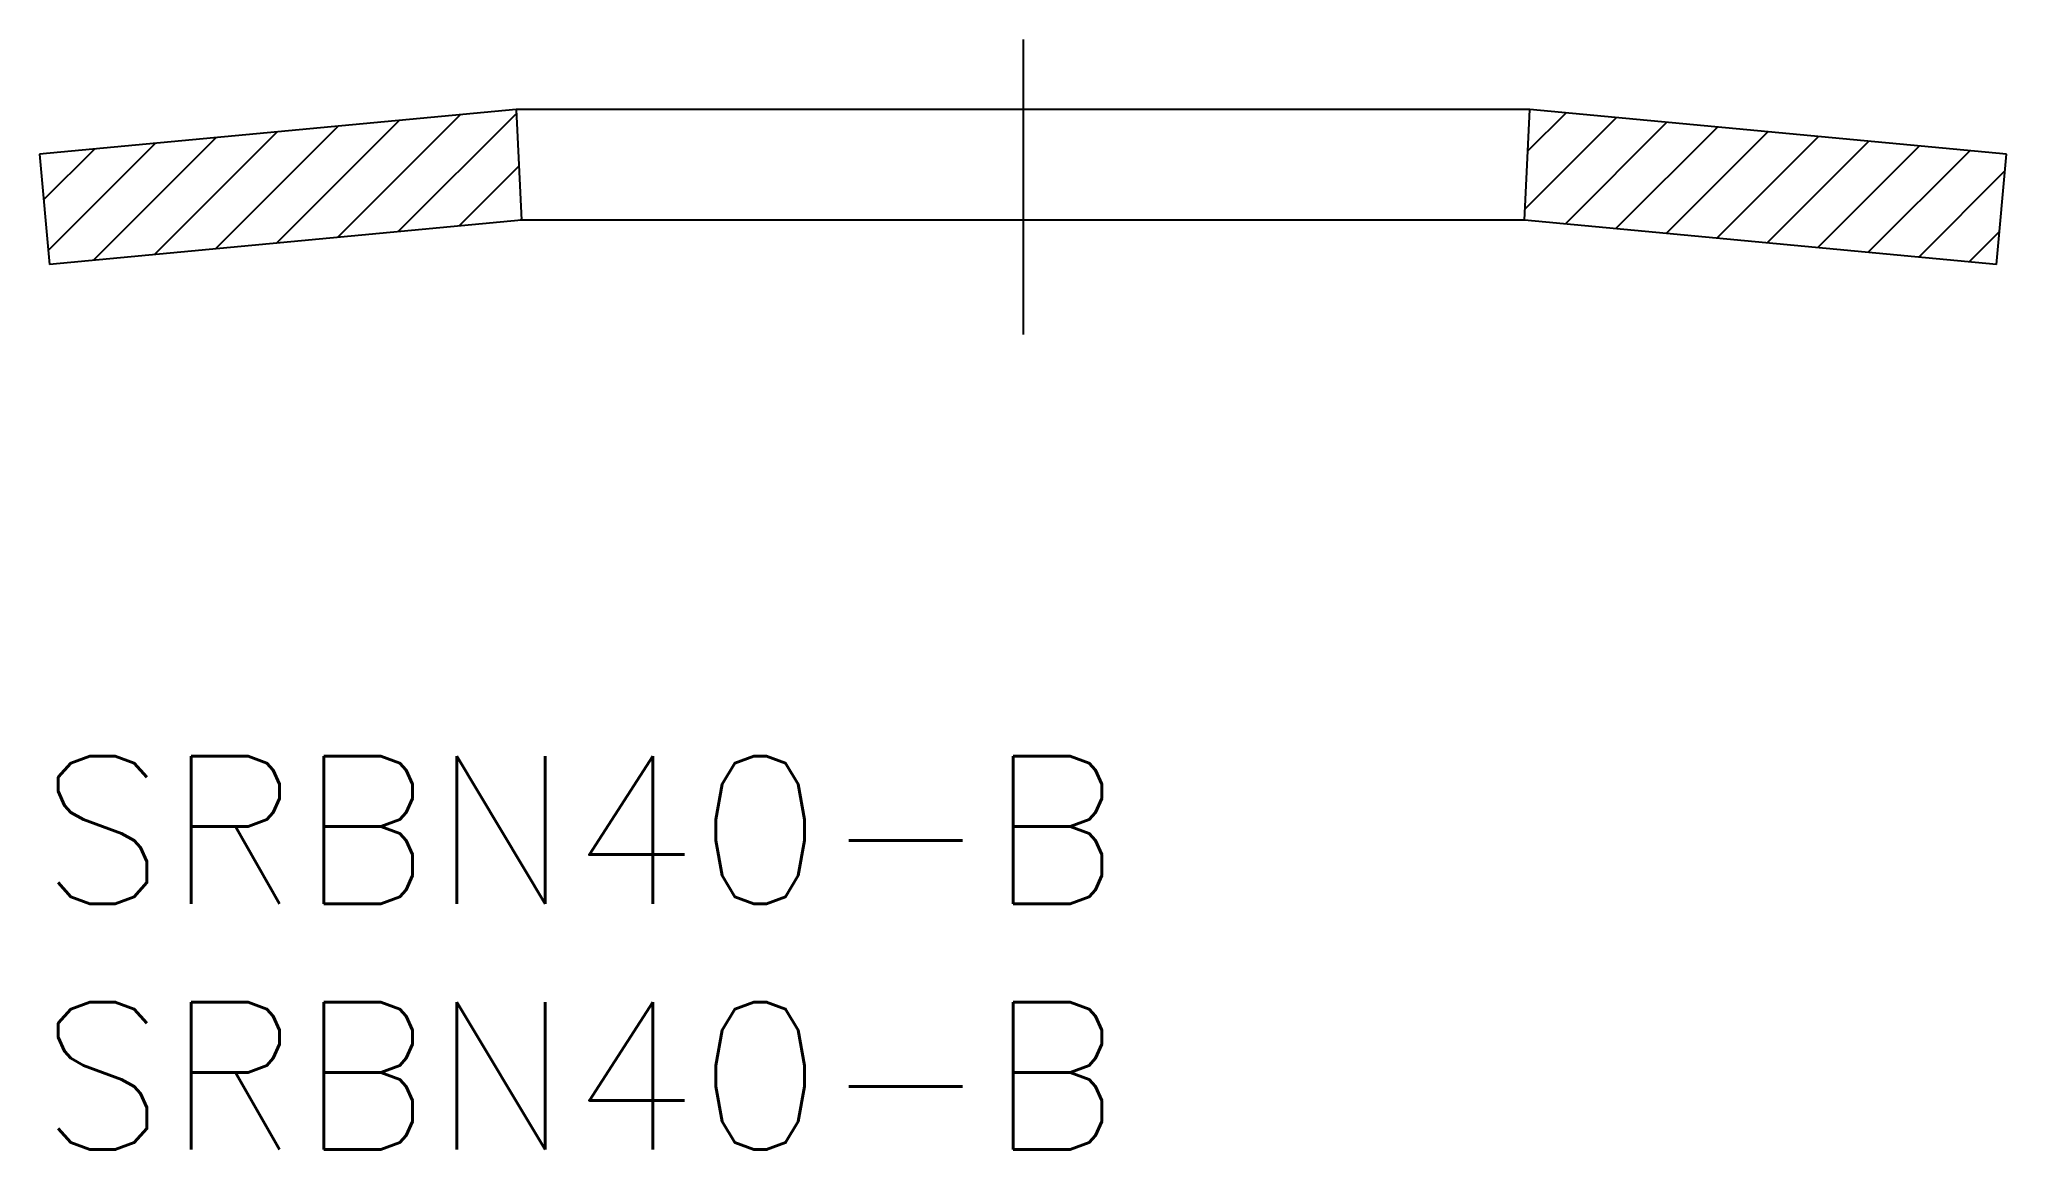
# Model space of a CAD drawing. Extents: x 0 to 40, y -8 to 14.6.
import ezdxf

# ---------------------------------------------------------------- set-up
doc = ezdxf.new("R2010")
doc.units = 0
doc.header["$LTSCALE"] = 0.5
doc.linetypes.add('CENTER', pattern=[50.8, 31.75, -6.35, 6.35, -6.35])
for name, color, linetype in [('MSM_CENTER', 1, 'CENTER'), ('MSM_CONTINUOUS', 7, 'CONTINUOUS'), ('MSM_NARROW', 5, 'CONTINUOUS'), ('MSM_PART_NUMBER', 7, 'CONTINUOUS')]:
    doc.layers.add(name, color=color, linetype=linetype)
doc.styles.get("Standard").update_dxf_attribs({"font": 'txt.shx', "height": 3, "bigfont": 'bigfont.shx'})

# ---------------------------------------------------------------- blocks, each defined once
blk = doc.blocks.new('*X18')
at = {"layer": 'MSM_NARROW', "linetype": 'CONTINUOUS'}
for p, q in [((30.211, 11.128), (32.068, 12.985)), ((30.266, 12.305), (31.041, 13.081)), ((31.028, 10.822), (33.094, 12.888)), ((32.054, 10.726), (34.12, 12.792)), ((33.08, 10.63), (35.146, 12.696)), ((34.107, 10.533), (36.173, 12.599)), ((35.133, 10.437), (37.199, 12.503)), ((36.159, 10.341), (38.225, 12.407)), ((37.185, 10.245), (39.251, 12.311)), ((38.212, 10.148), (39.969, 11.905)), ((39.238, 10.052), (39.853, 10.668))]:
    blk.add_line(p, q, dxfattribs=at)
blk = doc.blocks.new('*X19')
at = {"layer": 'MSM_NARROW', "linetype": 'CONTINUOUS'}
for p, q in [((3.581, 10.316), (6.075, 12.81)), ((4.82, 10.433), (7.314, 12.927)), ((6.059, 10.549), (8.553, 13.043)), ((7.298, 10.665), (9.699, 13.066)), ((0.182, 10.285), (2.359, 12.462)), ((1.104, 10.084), (3.598, 12.578)), ((2.342, 10.2), (4.836, 12.694)), ((0.087, 11.312), (1.12, 12.345)), ((8.536, 10.781), (9.749, 11.994)), ((9.775, 10.898), (9.799, 10.922))]:
    blk.add_line(p, q, dxfattribs=at)

msp = doc.modelspace()

# ---------------------------------------------------------------- linework, layer by layer
at = {"layer": 'MSM_CENTER'}
msp.add_line((20, 14.575), (20, 8.575), dxfattribs=at)
at = {"layer": 'MSM_CONTINUOUS'}
for p, q in [((9.695, 13.15), (0, 12.24)), ((9.695, 13.15), (9.8, 10.9)), ((30.305, 13.15), (9.695, 13.15)), ((30.2, 10.9), (30.305, 13.15)), ((40, 12.24), (30.305, 13.15)), ((0, 12.24), (0.209, 10)), ((39.791, 10), (40, 12.24)), ((9.8, 10.9), (0.209, 10)), ((30.2, 10.9), (9.8, 10.9)), ((39.791, 10), (30.2, 10.9))]:
    msp.add_line(p, q, dxfattribs=at)

# ---------------------------------------------------------------- block references
at = {"layer": 'MSM_NARROW'}
for name in ['*X19', '*X18']:
    msp.add_blockref(name, (0, 0), dxfattribs=at)

# ---------------------------------------------------------------- texts
at = {"layer": 'MSM_PART_NUMBER'}
for p in [(0, -3), (0, -8)]:
    msp.add_text('SRBN40-B', height=3, dxfattribs=at).set_placement(p)

doc.saveas('drawing.dxf')
